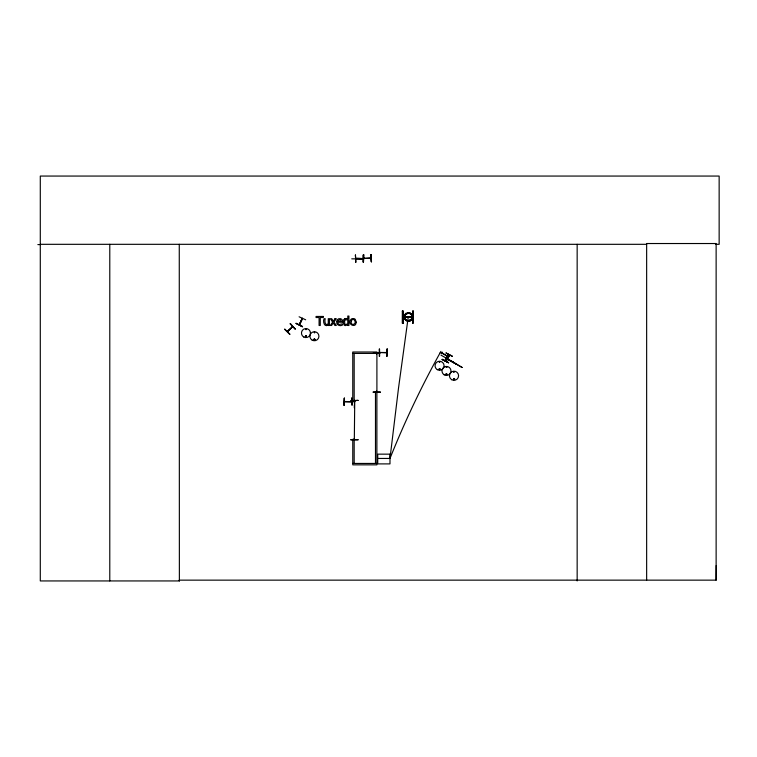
<?xml version="1.0" encoding="UTF-8"?>
<svg xmlns="http://www.w3.org/2000/svg" width="757" height="757" viewBox="0 0 757 757"><rect width="100%" height="100%" fill="white"/><g stroke="black" fill="none" stroke-linecap="round" stroke-linejoin="round"><path stroke-width="1.14" d="M356.689 258.903C352.951 257.229 373.882 259.84 355.818 258.743M362.348 258.79L363.057 258.515L355.837 258.449M363.067 255.024L363.142 262.263M363.407 262.263L363.436 255.024M715.611 244.312L719.15 244.312L719.15 176.059L40.291 176.059L40.291 580.941L179.371 580.941L179.277 580.146L716.131 580.146L716.236 565.507M351.75 258.847L361.657 258.875M377.734 458.449L389.987 458.449L398.551 387.783L408.231 317.126L407.739 317.06L408.222 317.183M447.273 358.298L447.671 357.597M404.21 318.375L405.184 314.269L408.288 312.982L410.483 313.455L412.281 314.865M404.333 318.318L405.326 314.316M354.588 400.784L354.342 401.598L354.74 400.784M376.645 353.178L376.579 353.831M376.901 353.178L376.901 391.908L376.939 391.255M305.27 336.449C307.087 334.339 306.348 338.54 305.336 336.619M305.478 336.449C306.774 334.831 306.159 338.199 305.544 336.345M315.092 339.798C313.881 337.281 313.512 341.539 314.978 339.94M439.174 361.903L439.902 362.196L439.249 361.818M439.145 369.028C440.271 370.883 439.741 367.249 439.136 369.388M440.214 369.142C437.972 371.308 439.968 366.483 440.016 369.596M445.778 374.308C447.605 372.189 446.867 376.399 445.854 374.478M446.829 367.268L446.091 367.173L446.876 367.173M446.005 374.185C446.876 375.955 447.084 372.946 446.11 374.09M453.613 371.999L454.399 371.895L453.67 372.084M454.645 379.304C453.604 376.598 452.913 381.481 454.711 379.134M376.608 391.255L376.655 391.833M299.204 324.649L302.488 318.432L299.526 324.8M301.958 318.915L302.526 318.432M447.472 358.241L446.772 357.843M287.357 331.481L288.057 331.254M292.174 327.062L292.476 326.362M313.994 339.373C314.297 341.435 315.489 338.209 313.994 339.505M454.437 379.38C454.058 377.45 453.083 380.288 454.323 379.437M299.479 324.914L302.412 318.404M302.431 326.759L296.044 323.334L302.44 326.731M299.1 316.786L305.677 319.795M299.233 324.744L302.27 318.262L302.251 318.971M354.626 439.505L354.333 438.719M344.558 401.882L351.645 401.806L344.558 401.475M440.054 352.942L440.943 351.371M441.454 353.737L442.343 352.156M442.126 359.537L448.617 362.754L442.135 359.509M447.046 356.093L442.003 352.771M444.766 360.578L448.362 354.295M445.116 360.767L448.683 354.475M445.816 361.165L449.421 354.891M446.166 361.363L449.734 355.071M292.713 326.598L287.442 331.348M408.174 313.067L410.512 313.483M408.26 313.209C409.48 312.509 413.89 316.994 410.171 313.691M344.113 319.463L343.252 322.141L343.943 324.762A2.167 2.167 0 0 0 345.23 325.605L347.785 324.781L347.785 325.472L348.93 325.472L348.93 316.048L347.785 316.048L347.785 318.981A3.075 3.075 0 0 0 345.552 318.583L344.113 319.463A2.649 2.649 0 0 1 345.552 318.583M314.666 332.739C314.098 330.951 314.221 334.017 314.666 332.228M404.342 316.114L406.244 313.682M371.025 258.383L363.786 258.449L370.864 258.383M404.512 316.965L411.448 316.928M376.257 352.781L380.43 352.771L373.154 353.178M386.818 352.819L379.654 352.478L386.865 352.516M410.701 320.258L407.389 320.769M284.604 329.295L289.751 334.386M295.154 328.973L290.291 323.608L295.126 329.011M287.414 331.424L292.656 326.608L287.669 331.575M406.216 313.682L409.461 313.19C413.454 314.108 413.691 319.454 409.707 320.788L406.424 320.495L404.162 318.262L406.405 320.854L409.991 321.167L413.208 317.987M412.65 317.902L409.792 320.836M407.446 320.911L404.456 319.123M405.345 314.439L408.193 313.266M376.901 353.907L376.901 353.254M305.506 335.994L306.528 336.127M411.666 314.969L412.281 316.776L411.212 319.322L409.007 320.684L411.638 319.709L412.802 316.852L412.149 314.874M409.3 320.684L409.054 320.202M371.015 258.052L370.211 258.392M305.866 328.935L305.97 329.711L306.159 328.973M314.089 339.051L314.742 339.051M407.417 320.76L404.815 319.019M363.928 258.156L364.429 258.109M410.644 320.485L407.323 320.987M404.512 316.928L411.524 317.249M453.84 378.5L454.579 378.803M404.617 319.142L403.878 315.896L405.989 313.199L409.603 312.65L412.612 314.628L413.218 317.997M412.688 311.099L412.811 323.154M371.488 261.78L370.939 254.56L371.46 261.78M373.163 391.946L380.393 391.984M373.163 392.306L380.393 392.258M354.588 401.513L354.626 400.813L354.342 401.522M350.841 439.647L358.08 439.599M350.841 439.921L358.08 439.902M37.85 244.596L40.291 244.587M40.291 244.312L646.648 244.312M402.298 311.089L403.084 311.089L403.084 323.154L402.279 323.144L402.346 311.089M403.084 316.719L412.603 316.719M403.084 316.871L412.603 316.871M403.084 317.372L412.603 317.372M379.626 356.263L379.531 349.024M352.771 353.415L376.882 353.415L376.882 352.005L352.771 352.005L352.771 401.645L354.172 401.645L354.172 353.415M351.636 398.059L352.043 405.298L351.74 398.059M354.333 403.197L354.74 400.226L354.333 439.448L354.333 438.795M354.333 404.919L354.333 407.928M344 405.298L344.388 398.059L344.038 405.298M352.771 463.445L376.882 463.445M403.046 311.089L403.046 323.154M402.951 311.089L402.998 323.154M370.864 257.976L363.899 258.525M447.188 357.418L446.867 357.985M305.658 329.494L305.828 329.456M296.034 323.353L302.573 326.447M452.364 356.131L445.882 352.894L452.232 356.367M447.198 355.828L448.75 356.708M441.795 353.122L448.655 356.888M447.094 357.276L447.794 357.673M446.952 357.531L447.652 357.929M446.848 357.711L447.548 358.108M446.706 357.976L447.406 358.373M440.981 355.156L453.311 362.13M447.217 358.865L446.403 358.875L447.037 359.187M446.564 358.591L456.887 364.429L446.441 358.809M442.296 359.234L448.589 362.792M290.082 323.826L295.192 328.935M284.821 329.087L289.94 334.197M370.987 254.56L371.195 261.79M716.131 580.146L716.131 243.527L646.648 243.527L646.648 580.146M577.156 244.312L577.156 580.941M386.969 349.024L386.969 356.263M379.257 349.024L379.257 356.263M375.481 463.445L375.481 391.681L376.882 391.681L376.882 464.845L352.771 464.845L352.771 439.325L354.172 439.325L354.172 463.445M344.303 398.059L344.359 405.298M179.267 244.312L179.371 580.941M109.784 244.312L109.784 580.941M389.987 458.449A881.64 826.493 -79.3 0 1 440.072 352.913M355.43 254.995L355.809 262.234L355.43 254.995M356.14 322.094C356.225 328.86 346.678 324.204 350.926 319.463A2.697 2.697 0 0 1 352.478 318.583L353.774 318.583A2.668 2.668 0 0 1 355.317 319.454L356.14 322.094M336.78 321.347C335.853 324.687 339.798 326.759 342.438 325.065L342.438 323.826L339.183 324.488A1.883 1.883 0 0 1 338.209 323.674L337.877 322.208L342.571 322.208C343.716 318.016 336.988 317.192 336.78 321.347M351.39 320.949C349.583 326.513 357.683 324.753 354.484 320.145A1.533 1.533 0 0 0 353.538 319.549L352.705 319.549A1.542 1.542 0 0 0 351.75 320.145L351.39 320.949M344.549 321.025L344.804 323.949A1.249 1.249 0 0 0 345.637 324.535L347.785 323.826L347.785 319.927L345.514 319.728L344.549 321.025M338.048 320.59L337.877 321.337L341.454 321.337L340.205 319.492L338.048 320.59M451.797 361.42L462.101 367.467L451.797 361.42M335.01 318.706L333.335 321.242L331.708 318.706L330.307 318.706L332.635 322.122L330.279 325.472L331.575 325.472L333.26 322.917L334.906 325.472L336.307 325.472L333.969 322.037L336.307 318.706L335.01 318.706M328.264 324.725C324.545 328.131 322.605 321.422 324.081 318.706L325.217 318.706C324.507 320.788 324.876 326.769 328.264 323.759L328.264 318.706L329.399 318.706L329.399 325.472L328.264 325.472L328.264 324.725M413.407 311.089L412.603 311.089L412.603 323.163L413.407 323.154L413.388 311.099M363.71 254.712L363.455 261.95L363.71 254.712M358.07 400.368L350.841 400.813L358.07 400.368M323.315 316.454L316.057 316.454L316.057 317.524L319.085 317.524L319.085 325.472L320.277 325.472L320.277 317.524L323.315 317.524L323.315 316.454M387.262 349.024L386.865 356.263L387.234 349.024M389.987 454.153L377.734 454.153L377.734 463.899L389.987 463.899L389.987 454.153M404.872 319.028L404.342 316.095L404.881 319.038M312.158 340.148A4.523 4.523 0 0 0 318.934 336.24A4.523 4.523 0 0 0 312.158 332.323A4.523 4.523 0 0 0 312.158 340.148M303.708 336.979A4.514 4.514 0 0 0 310.474 333.071A4.514 4.514 0 0 0 303.708 329.163A4.514 4.514 0 0 0 303.708 336.979M451.721 379.711A4.58 4.58 0 0 0 458.591 375.756A4.58 4.58 0 0 0 451.721 371.791A4.58 4.58 0 0 0 451.721 379.711M444.227 374.838A4.514 4.514 0 0 0 450.992 370.93A4.514 4.514 0 0 0 444.227 367.022A4.514 4.514 0 0 0 444.227 374.838M437.3 369.671A4.523 4.523 0 0 0 444.085 365.754A4.523 4.523 0 0 0 437.3 361.837A4.523 4.523 0 0 0 437.3 369.671"/></g></svg>
